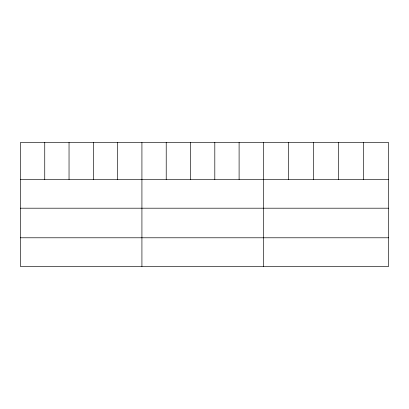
<?xml version="1.0" encoding="UTF-8"?>
<svg xmlns="http://www.w3.org/2000/svg" width="409" height="409" viewBox="0 0 409 409"><rect width="100%" height="100%" fill="white"/><g stroke="black" fill="none" stroke-linecap="round" stroke-linejoin="round"><path stroke-width="0.61" d="M388.55 208.196L388.55 142.49L20.45 142.49L20.45 266.51L388.55 266.51L388.55 208.196L20.45 208.196M20.45 179.474L388.55 179.474M20.45 237.787L388.55 237.787M363.519 142.49L363.519 179.474M338.488 142.49L338.488 179.474M313.458 142.49L313.458 179.474M288.427 142.49L288.427 179.474M263.396 142.49L263.396 266.51M239.101 142.49L239.101 179.474M214.807 142.49L214.807 179.474M190.512 142.49L190.512 179.474M166.218 142.49L166.218 179.474M141.923 142.49L141.923 266.51M117.628 142.49L117.628 179.474M93.334 142.49L93.334 179.474M69.039 142.49L69.039 179.474M44.745 142.49L44.745 179.474"/></g></svg>
